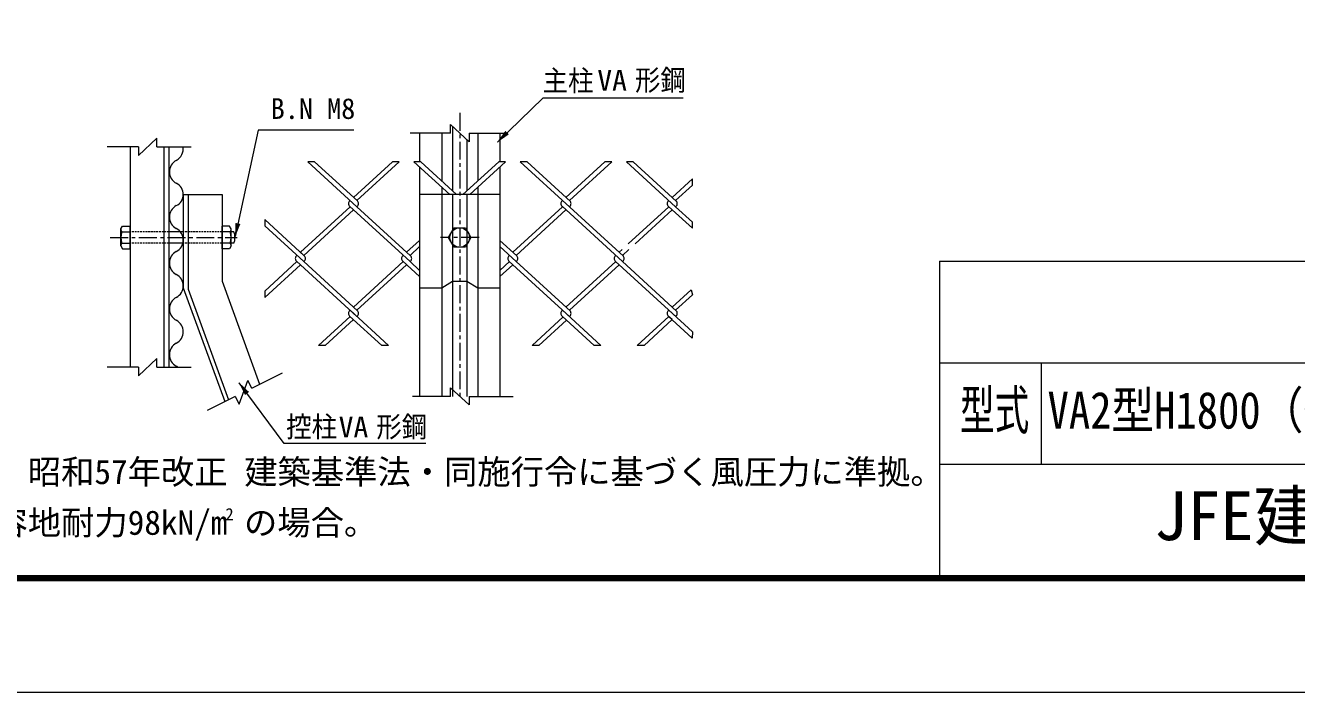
# Model space of a CAD drawing. Units: millimetres, scale not verified. Extents: x -4455 to 4455, y -3150 to 3150.
# Drawn here: x 339 to 2995, y -3150 to -1756 of the extents above; entities that cross this region are included whole.
import ezdxf
from ezdxf.enums import TextEntityAlignment as Align

# ---------------------------------------------------------------- set-up
doc = ezdxf.new("R2010")
doc.units = ezdxf.units.MM
doc.header["$LTSCALE"] = 30
doc.linetypes.add('USER1', pattern=[2, 1.25, -0.25, 0.25, -0.25])
doc.linetypes.add('USER3', pattern=[0.1875, 0.125, -0.0625])
doc.layers.add('0-4_7詳細', color=7, linetype='Continuous', lineweight=18)
doc.layers.add('0-E_D-TTL', color=7, linetype='Continuous', lineweight=9)
doc.layers.add('0-D_D-TTL-TXT', color=7, linetype='Continuous')
doc.styles.add('ＭＳ ゴシック', font='')
doc.styles.get('ＭＳ ゴシック').set_extended_font_data('MS Gothic')

msp = doc.modelspace()

# ---------------------------------------------------------------- linework, layer by layer
at = {"layer": '0-4_7詳細', "color": 1, "linetype": 'USER1'}
for p, q in [((1246.05, -1938.95), (1246.05, -2531.18)), ((515.66, -2199.07), (781.08, -2199.07)), ((1286.34, -2199.07), (1205.7, -2199.07))]:
    msp.add_line(p, q, dxfattribs=at)
at = {"layer": '0-4_7詳細', "color": 4}
for p, q in [((1265.43, -1998.87), (1226.66, -1962.87)), ((1226.66, -1980.87), (1226.66, -1962.87)), ((574.52, -2027.56), (613.29, -1991.56)), ((613.29, -2009.56), (613.29, -1991.56)), ((1226.66, -1980.87), (1142.65, -1980.87)), ((1265.43, -1980.87), (1346.77, -1980.87)), ((1265.43, -1980.87), (1265.43, -1998.87)), ((574.52, -2009.56), (509.25, -2009.56)), ((613.29, -2009.56), (684.86, -2009.56)), ((574.52, -2470.05), (509.25, -2470.05)), ((613.29, -2470.05), (613.29, -2452.05)), ((613.29, -2470.05), (684.86, -2470.05)), ((811.63, -2513.83), (875.65, -2481.84)), ((785, -2547.27), (803.59, -2497.73)), ((811.63, -2513.83), (803.59, -2497.73)), ((1226.66, -2531.18), (1226.66, -2513.18)), ((1265.43, -2549.18), (1226.66, -2513.18)), ((776.95, -2531.17), (718.57, -2560.35)), ((776.95, -2531.17), (785, -2547.27)), ((1226.66, -2531.18), (1147.06, -2531.18)), ((1265.43, -2531.18), (1357.59, -2531.18)), ((1265.43, -2531.18), (1265.43, -2549.18))]:
    msp.add_line(p, q, dxfattribs=at)
at = {"layer": '0-4_7詳細', "lineweight": 9}
for p, q in [((1162.05, -1980.87), (1162.05, -2040.7)), ((1208.55, -1980.87), (1208.55, -2080.9)), ((1231.05, -1966.94), (1231.05, -2101.52)), ((1283.55, -1980.87), (1283.55, -2080.9)), ((1330.05, -1980.87), (1330.05, -2040.7)), ((557.28, -2009.56), (557.28, -2470.05)), ((574.52, -2009.56), (574.52, -2027.56)), ((627.78, -2009.56), (627.78, -2470.05)), ((638.28, -2009.56), (638.28, -2470.05)), ((1261.05, -1994.79), (1261.05, -2101.52)), ((1162.05, -2051.31), (1162.05, -2531.18)), ((1330.05, -2051.31), (1330.05, -2531.18)), ((1208.55, -2093.92), (1208.55, -2531.18)), ((1283.55, -2093.92), (1283.55, -2531.18)), ((668.28, -2109.07), (749.28, -2109.07)), ((668.28, -2109.07), (668.28, -2304.07)), ((678.78, -2109.07), (678.78, -2306.86)), ((749.28, -2109.07), (749.28, -2290.38)), ((1330.05, -2109.07), (1162.05, -2109.07)), ((1231.05, -2109.07), (1231.05, -2531.18)), ((1261.05, -2109.07), (1261.05, -2531.18)), ((538.08, -2181.31), (541.4, -2175.55)), ((541.4, -2175.55), (557.28, -2175.55)), ((557.28, -2222.59), (557.28, -2175.55)), ((765.15, -2175.55), (749.28, -2175.55)), ((749.28, -2222.59), (749.28, -2175.55)), ((768.48, -2181.31), (765.15, -2175.55)), ((538.08, -2216.83), (538.08, -2181.31)), ((540.14, -2187.07), (557.28, -2187.07)), ((668.28, -2187.07), (638.28, -2187.07)), ((766.42, -2187.07), (749.28, -2187.07)), ((768.48, -2216.83), (768.48, -2181.31)), ((774.24, -2187.07), (768.48, -2187.07)), ((538.08, -2216.83), (541.4, -2222.59)), ((540.14, -2211.07), (557.28, -2211.07)), ((541.4, -2222.59), (557.28, -2222.59)), ((668.28, -2211.07), (638.28, -2211.07)), ((766.42, -2211.07), (749.28, -2211.07)), ((765.15, -2222.59), (749.28, -2222.59)), ((768.48, -2216.83), (765.15, -2222.59)), ((774.24, -2211.07), (768.48, -2211.07)), ((668.28, -2304.07), (754.87, -2542.2)), ((678.78, -2306.86), (762.9, -2538.19)), ((749.28, -2290.38), (827.63, -2505.84)), ((1162.05, -2304.07), (1208.55, -2304.07)), ((1208.55, -2304.07), (1231.05, -2290.38)), ((1231.05, -2290.38), (1261.05, -2290.38)), ((1261.05, -2290.38), (1283.55, -2304.07)), ((1283.55, -2304.07), (1330.05, -2304.07))]:
    msp.add_line(p, q, dxfattribs=at)
at = {"layer": '0-4_7詳細', "color": 3}
for p, q in [((1031.12, -2134.79), (928.44, -2040.7)), ((942.65, -2040.7), (928.44, -2040.7)), ((1032.19, -2122.75), (942.65, -2040.7)), ((1105.39, -2040.7), (1024.02, -2115.26)), ((1119.6, -2040.7), (1031.12, -2121.77)), ((1119.6, -2040.7), (1105.39, -2040.7)), ((1225.08, -2109.07), (1150.47, -2040.7)), ((1164.68, -2040.7), (1150.47, -2040.7)), ((1239.29, -2109.07), (1164.68, -2040.7)), ((1327.41, -2040.7), (1252.8, -2109.07)), ((1341.62, -2040.7), (1267.01, -2109.07)), ((1341.62, -2040.7), (1327.41, -2040.7)), ((1476.25, -2135.77), (1372.5, -2040.7)), ((1386.71, -2040.7), (1372.5, -2040.7)), ((1477.32, -2123.73), (1386.71, -2040.7)), ((1549.44, -2040.7), (1468.08, -2115.26)), ((1563.65, -2040.7), (1475.18, -2121.77)), ((1563.65, -2040.7), (1549.44, -2040.7)), ((1697.21, -2134.79), (1594.53, -2040.7)), ((1608.74, -2040.7), (1594.53, -2040.7)), ((1699.35, -2123.73), (1608.74, -2040.7)), ((1732.13, -2076.75), (1690.1, -2115.26)), ((1732.13, -2089.77), (1697.21, -2121.77)), ((1732.13, -2089.77), (1732.13, -2076.75)), ((1016.91, -2121.77), (1015.84, -2122.75)), ((1016.91, -2121.77), (1015.84, -2122.75)), ((1016.91, -2121.77), (1015.84, -2122.75)), ((1016.91, -2121.77), (1015.84, -2122.75)), ((1460.97, -2121.77), (1459.9, -2122.75)), ((1460.97, -2121.77), (1459.9, -2122.75)), ((1016.91, -2134.79), (913, -2230.01)), ((1024.02, -2141.3), (920.11, -2236.52)), ((1142.14, -2249.54), (1015.84, -2133.81)), ((1032.19, -2133.81), (1031.12, -2134.79)), ((1143.21, -2237.5), (1031.12, -2134.79)), ((1460.97, -2134.79), (1357.06, -2230.01)), ((1468.08, -2141.3), (1364.17, -2236.52)), ((1586.19, -2249.54), (1459.9, -2133.81)), ((1476.25, -2133.81), (1475.18, -2134.79)), ((1588.34, -2238.48), (1476.25, -2135.77)), ((1683, -2134.79), (1598.28, -2212.42)), ((1690.1, -2141.3), (1612.49, -2212.42)), ((1690.1, -2141.3), (1681.93, -2133.81)), ((1732.13, -2179.82), (1690.1, -2141.3)), ((1698.65, -2133.48), (1697.21, -2134.79)), ((1698.65, -2133.48), (1697.21, -2134.79)), ((1698.28, -2133.81), (1697.21, -2134.79)), ((1698.28, -2133.81), (1697.21, -2134.79)), ((1732.13, -2166.8), (1697.21, -2134.79)), ((921.18, -2237.5), (838.59, -2161.82)), ((838.59, -2161.82), (838.59, -2174.84)), ((920.11, -2249.54), (838.59, -2174.84)), ((1732.13, -2179.82), (1732.13, -2166.8)), ((921.18, -2237.5), (913, -2230.01)), ((1162.05, -2205.25), (1135.03, -2230.01)), ((1143.21, -2237.5), (1135.03, -2230.01)), ((1162.05, -2218.28), (1142.14, -2236.52)), ((1365.24, -2237.5), (1330.05, -2205.25)), ((1364.17, -2249.54), (1330.05, -2218.28)), ((1585.19, -2224.42), (1579.09, -2230.01)), ((1599.4, -2224.42), (1586.19, -2236.52)), ((905.9, -2249.54), (838.59, -2311.22)), ((913, -2256.05), (838.59, -2324.24)), ((905.9, -2236.52), (904.83, -2237.5)), ((905.9, -2236.52), (904.83, -2237.5)), ((1031.12, -2364.29), (904.83, -2248.56)), ((920.11, -2249.54), (921.55, -2248.22)), ((921.18, -2248.56), (920.11, -2249.54)), ((1032.19, -2352.25), (920.11, -2249.54)), ((1127.93, -2249.54), (1024.02, -2344.75)), ((1135.03, -2256.05), (1031.12, -2351.26)), ((1127.93, -2236.52), (1126.86, -2237.5)), ((1127.93, -2236.52), (1126.86, -2237.5)), ((1162.05, -2280.8), (1126.86, -2248.56)), ((1143.21, -2248.56), (1142.14, -2249.54)), ((1162.05, -2267.78), (1142.14, -2249.54)), ((1349.96, -2249.54), (1330.05, -2267.78)), ((1357.06, -2256.05), (1330.05, -2280.8)), ((1476.25, -2365.27), (1348.88, -2248.56)), ((1349.96, -2236.52), (1348.89, -2237.5)), ((1349.96, -2236.52), (1348.89, -2237.5)), ((1365.24, -2248.56), (1364.17, -2249.54)), ((1477.32, -2353.23), (1364.17, -2249.54)), ((1571.98, -2249.54), (1468.08, -2344.75)), ((1579.09, -2256.05), (1475.18, -2351.26)), ((1571.98, -2236.52), (1570.91, -2237.5)), ((1571.98, -2236.52), (1570.91, -2237.5)), ((1698.28, -2365.27), (1570.91, -2248.56)), ((1579.09, -2256.05), (1570.91, -2248.56)), ((1587.63, -2248.22), (1586.19, -2249.54)), ((1587.26, -2248.56), (1586.19, -2249.54)), ((1587.26, -2248.56), (1586.19, -2249.54)), ((1699.35, -2353.23), (1586.19, -2249.54)), ((1729.39, -2308.76), (1690.1, -2344.75)), ((1729.39, -2308.76), (1732.13, -2319.26)), ((838.59, -2311.22), (838.59, -2324.24)), ((1732.13, -2319.26), (1697.21, -2351.26)), ((1016.91, -2351.26), (1015.84, -2352.25)), ((1016.91, -2351.26), (1015.84, -2352.25)), ((1082.94, -2424.78), (1015.84, -2363.3)), ((1097.15, -2424.78), (1016.91, -2351.26)), ((1032.19, -2352.25), (1024.02, -2344.75)), ((1032.19, -2363.3), (1031.12, -2364.29)), ((1460.97, -2351.26), (1459.9, -2352.25)), ((1460.97, -2351.26), (1459.9, -2352.25)), ((1526.99, -2424.78), (1459.9, -2363.3)), ((1468.08, -2370.8), (1459.9, -2363.3)), ((1541.2, -2424.78), (1460.97, -2351.26)), ((1476.25, -2363.3), (1475.18, -2364.29)), ((1476.25, -2363.3), (1475.18, -2364.29)), ((1683, -2351.26), (1681.93, -2352.25)), ((1683, -2351.26), (1681.93, -2352.25)), ((1690.1, -2370.8), (1681.93, -2363.3)), ((1732.09, -2409.27), (1681.93, -2363.3)), ((1732.31, -2396.45), (1683, -2351.26)), ((1698.28, -2363.3), (1697.21, -2364.29)), ((1698.28, -2363.3), (1697.21, -2364.29)), ((1016.91, -2364.29), (950.89, -2424.78)), ((1462.04, -2365.27), (1397.09, -2424.78)), ((1469.15, -2371.78), (1411.3, -2424.78)), ((1683, -2364.29), (1616.98, -2424.78)), ((1690.1, -2370.8), (1631.19, -2424.78)), ((1732.31, -2396.45), (1732.09, -2409.27)), ((1097.15, -2424.78), (1082.94, -2424.78)), ((1411.3, -2424.78), (1397.09, -2424.78)), ((1541.2, -2424.78), (1526.99, -2424.78)), ((1631.19, -2424.78), (1616.98, -2424.78))]:
    msp.add_line(p, q, dxfattribs=at)
at = {"layer": '0-4_7詳細', "color": 3, "linetype": 'USER3'}
for p, q in [((638.28, -2187.07), (557.28, -2187.07)), ((749.28, -2187.07), (668.28, -2187.07)), ((638.28, -2211.07), (557.28, -2211.07)), ((749.28, -2211.07), (668.28, -2211.07))]:
    msp.add_line(p, q, dxfattribs=at)
at = {"layer": '0-4_7詳細', "lineweight": 9}
for points in [[(1713.01, -1907.86), (1419.42, -1907.86), (1324.83, -1999.59)], [(1024.95, -1974.51), (824.66, -1974.51), (776.72, -2197.11)], [(1175.34, -2629.59), (879.45, -2629.59), (784.85, -2502.63)]]:
    msp.add_lwpolyline(points, dxfattribs=at)
at = {"layer": '0-4_7詳細', "color": 3}
msp.add_lwpolyline([(1222.53, -2199.07), (1234.29, -2178.7), (1257.81, -2178.7), (1269.57, -2199.07), (1257.81, -2219.44), (1234.29, -2219.44)], close=True, dxfattribs=at)
msp.add_lwpolyline([(1024.02, -2370.8), (965.1, -2424.78), (950.89, -2424.78)], dxfattribs=at)
at = {"layer": '0-4_7詳細', "color": 4}
msp.add_lwpolyline([(574.52, -2470.05), (574.52, -2488.05), (613.29, -2452.05)], dxfattribs=at)
at = {"layer": '0-4_7詳細', "color": 3}
msp.add_circle((1246.05, -2199.07), 20.4, dxfattribs=at)
for centre, radius, start, end in [((641.05, -2014), 27.16, 298.07249, 9.41628), ((666.61, -2061.92), 27.16, 118.07249, 241.92751), ((642.06, -2109.24), 26.15, 296.73658, 63.26342), ((1020.91, -2128.28), 7.5, 132.5, 227.5), ((1027.13, -2128.28), 7.5, 312.5, 47.5), ((1464.97, -2128.28), 7.5, 132.5, 227.5), ((1471.18, -2128.28), 7.5, 312.5, 47.5), ((1686.99, -2128.28), 7.5, 132.5, 227.5), ((1693.21, -2128.28), 7.5, 312.5, 47.5), ((666.61, -2156.56), 27.16, 118.07249, 241.92751), ((641.05, -2204.48), 27.16, 298.07249, 61.92751), ((666.61, -2252.41), 27.16, 118.07249, 241.92751), ((909.9, -2243.03), 7.5, 132.5, 227.5), ((916.11, -2243.03), 7.5, 312.5, 47.5), ((1131.92, -2243.03), 7.5, 132.5, 227.5), ((1138.14, -2243.03), 7.5, 312.5, 47.5), ((1353.95, -2243.03), 7.5, 132.5, 227.5), ((1360.17, -2243.03), 7.5, 312.5, 47.5), ((1575.98, -2243.03), 7.5, 132.5, 227.5), ((1582.2, -2243.03), 7.5, 312.5, 47.5), ((641.05, -2300.33), 27.16, 298.07249, 61.92751), ((666.61, -2348.26), 27.16, 118.07249, 241.92751), ((1020.91, -2357.78), 7.5, 132.5, 227.5), ((1027.13, -2357.78), 7.5, 312.5, 47.5), ((1464.97, -2357.78), 7.5, 132.5, 227.5), ((1471.18, -2357.78), 7.5, 312.5, 47.5), ((1686.99, -2357.78), 7.5, 132.5, 227.5), ((1693.21, -2357.78), 7.5, 312.5, 47.5), ((641.05, -2396.18), 27.16, 298.07249, 61.92751), ((666.61, -2444.11), 27.16, 118.07249, 241.92751)]:
    msp.add_arc(centre, radius, start, end, dxfattribs=at)
at = {"layer": '0-4_7詳細', "lineweight": 9}
for centre, radius, start, end in [((547.17, -2181.31), 9.09, 180, 219.3382), ((574.08, -2199.07), 36, 160.52878, 199.47122), ((759.39, -2181.31), 9.09, 320.6618, 0), ((732.48, -2199.07), 36, 340.52878, 19.47122), ((740.3, -2199.07), 36, 340.52878, 19.47122), ((547.17, -2216.83), 9.09, 140.6618, 180), ((759.39, -2216.83), 9.09, 0, 39.3382), ((641.05, -2492.04), 27.16, 54.0365, 61.92751)]:
    msp.add_arc(centre, radius, start, end, dxfattribs=at)
at = {"layer": '0-4_7詳細'}
for points in [[(1323.4, -2000.98), (1341.31, -1976.36), (1348.56, -1983.84)], [(776.3, -2199.07), (777.53, -2168.65), (787.71, -2170.84)], [(783.65, -2501.03), (805.76, -2521.97), (797.4, -2528.2)]]:
    msp.add_solid(points, dxfattribs=at)
at = {"layer": '0-E_D-TTL'}
for p, q in [((2248.64, -2248.64), (2248.64, -2906.26)), ((2248.64, -2248.64), (4157.86, -2248.64)), ((2248.64, -2460.77), (4157.86, -2460.77)), ((2460.77, -2460.77), (2460.77, -2672.91)), ((2248.64, -2672.91), (4157.86, -2672.91))]:
    msp.add_line(p, q, dxfattribs=at)
at = {"layer": '0-E_D-TTL', "color": 2, "lineweight": 18}
msp.add_lwpolyline([(-4454.85, 3150.21), (4454.85, 3150.21), (4454.85, -3150.21), (-4454.85, -3150.21)], close=True, dxfattribs=at)
at = {"layer": '0-E_D-TTL'}
for points in [[(-4168.47, 2916.87), (4168.47, 2916.87), (4168.47, -2916.87), (-4168.47, -2916.87)], [(-4165.81, 2914.21), (4165.81, 2914.21), (4165.81, -2914.21), (-4165.81, -2914.21)], [(-4163.16, 2911.56), (4163.16, 2911.56), (4163.16, -2911.56), (-4163.16, -2911.56)], [(-4160.51, 2908.91), (4160.51, 2908.91), (4160.51, -2908.91), (-4160.51, -2908.91)], [(-4157.86, 2906.26), (4157.86, 2906.26), (4157.86, -2906.26), (-4157.86, -2906.26)]]:
    msp.add_lwpolyline(points, close=True, dxfattribs=at)

# ---------------------------------------------------------------- texts
at = {"layer": '0-4_7詳細', "color": 3, "style": 'ＭＳ ゴシック'}
for s, width, p in [('主柱', 0.9, (1419.24, -1905.91)), ('VA', 1.05, (1533.51, -1905.14)), ('形鋼', 0.9, (1612.14, -1904.97)), ('控柱', 0.9, (883.35, -2629.39)), ('VA', 1.05, (993.05, -2629.71)), ('形鋼', 0.9, (1071.67, -2629.55))]:
    msp.add_text(s, height=43.33, dxfattribs=dict(at, width=width)).set_placement(p, align=Align.BOTTOM_LEFT)
msp.add_text('B.N M8', height=43.33, dxfattribs=at).set_placement((850.99, -1964.35), align=Align.BOTTOM_LEFT)
at = {"layer": '0-D_D-TTL-TXT', "style": 'ＭＳ ゴシック'}
for s, height, width, p in [('型式', 81.64, 0.65, (2291.35, -2624.97)), ('VA2型H1800（外忍）', 76.97, 0.85, (2474.41, -2621.64))]:
    msp.add_text(s, height=height, dxfattribs=dict(at, width=width)).set_placement(p, align=Align.BOTTOM_LEFT)
for s, height, p in [('（設計条件）風荷重：昭和57年改正 建築基準法・同施行令に基づく風圧力に準拠。', 51.03, (-352.62, -2729.76)), ('JFE建材株式会社', 102.1, (2696.65, -2862.24)), ('（基礎条件）長期許容地耐力98kN/m の場合。', 51.03, (-352.62, -2835.83)), ('2', 25.51, (756.29, -2797.85))]:
    msp.add_text(s, height=height, dxfattribs=at).set_placement(p, align=Align.BOTTOM_LEFT)

doc.saveas('drawing.dxf')
